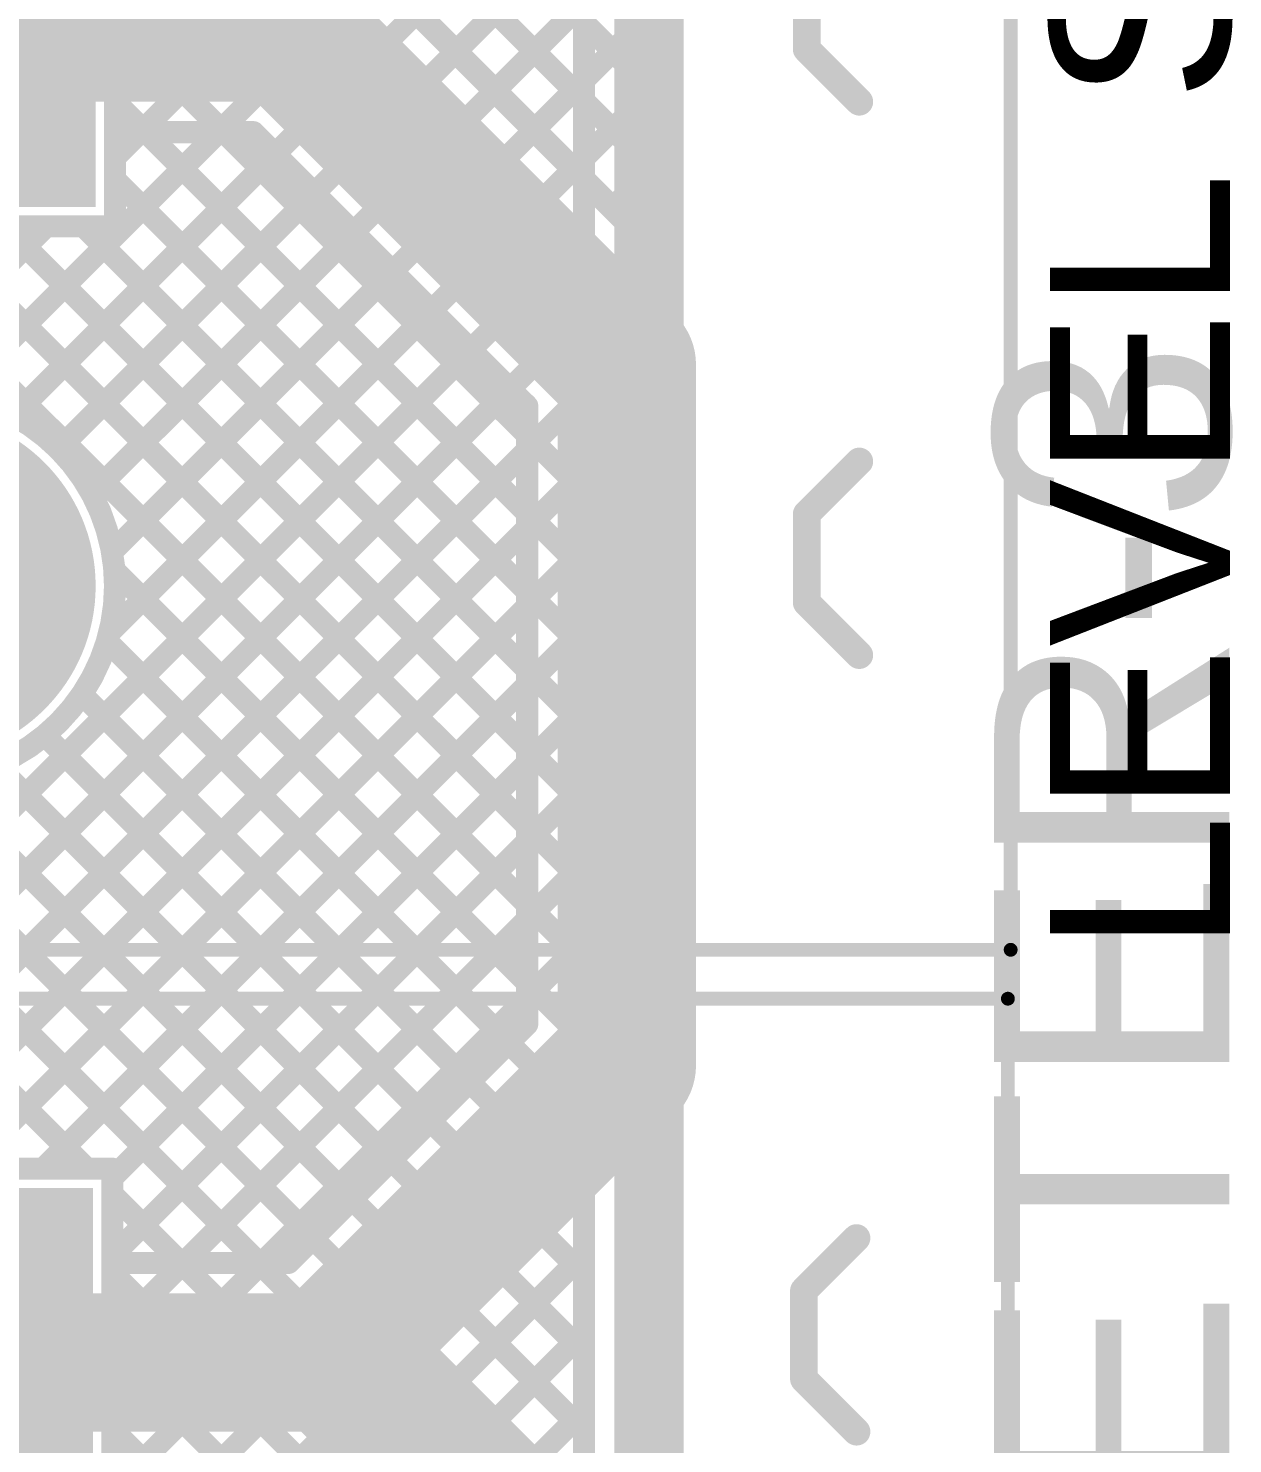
# Model space of a CAD drawing. Header units: millimetres. Extents: x 0 to 214, y 0 to 214.
# Drawn here: x 6.37 to 6.805, y 2.327 to 2.839 of the extents above; entities that cross this region are included whole.
import ezdxf

# ---------------------------------------------------------------- set-up
doc = ezdxf.new("R2010")
doc.units = ezdxf.units.MM
doc.header["$MEASUREMENT"] = 0
for name, color, linetype in [('BottomLayer', 5, 'Continuous'), ('BottomSolder', 6, 'Continuous'), ('MultiLayer', 9, 'Continuous'), ('PadHoleLayer', 156, 'Continuous'), ('TopLayer', 1, 'Continuous'), ('TopOverlay', 2, 'Continuous'), ('TopSolder', 216, 'Continuous')]:
    doc.layers.add(name, color=color, linetype=linetype)
doc.styles.add('Arial', font='', dxfattribs={"height": 0.2})
doc.styles.get('Arial').set_extended_font_data('Arial')

# ---------------------------------------------------------------- blocks, each defined once
blk = doc.blocks.new('TBP01R1_508_03BE_86')
at = {"layer": 'BottomLayer'}
blk.add_hatch(color=5, dxfattribs=at).paths.add_polyline_path([(-0.15906, 0.05906), (-0.04094, 0.05906), (-0.04094, -0.05906), (-0.15906, -0.05906)])
at = {"layer": 'BottomSolder'}
blk.add_hatch(color=6, dxfattribs=at).paths.add_polyline_path([(-0.16306, 0.06306), (-0.03694, 0.06306), (-0.03694, -0.06306), (-0.16306, -0.06306)])
at = {"layer": 'MultiLayer'}
blk.add_hatch(color=9, dxfattribs=at).paths.add_polyline_path([(-0.15906, 0.05906), (-0.04094, 0.05906), (-0.04094, -0.05906), (-0.15906, -0.05906)])
at = {"layer": 'TopLayer'}
blk.add_hatch(color=1, dxfattribs=at).paths.add_polyline_path([(-0.15906, 0.05906), (-0.04094, 0.05906), (-0.04094, -0.05906), (-0.15906, -0.05906)])
at = {"layer": 'TopSolder'}
blk.add_hatch(color=216, dxfattribs=at).paths.add_polyline_path([(-0.16306, 0.06306), (-0.03694, 0.06306), (-0.03694, -0.06306), (-0.16306, -0.06306)])
at = {"layer": 'TopOverlay'}
for points, const_width in [([(-0.2315, -0.07874), (-0.2315, 0.3937)], 0.005), ([(0.4315, 0.3937), (-0.2315, 0.3937)], 0.005), ([(-0.126, 0.32), (-0.145, 0.339)], 0.01), ([(-0.094, 0.32), (-0.075, 0.339)], 0.01), ([(-0.094, 0.32), (-0.126, 0.32)], 0.01)]:
    blk.add_lwpolyline(points, dxfattribs=dict(at, const_width=const_width))
for points, const_width in [([(-0.23275, 0.3937, 1), (-0.23025, 0.3937, 1)], 0.0025), ([(-0.23275, 0.3937, 1), (-0.23025, 0.3937, 1)], 0.0025), ([(-0.1475, 0.339, 1), (-0.1425, 0.339, 1)], 0.005), ([(-0.0775, 0.339, 1), (-0.0725, 0.339, 1)], 0.005), ([(-0.1285, 0.32, 1), (-0.1235, 0.32, 1)], 0.005), ([(-0.1285, 0.32, 1), (-0.1235, 0.32, 1)], 0.005), ([(-0.0965, 0.32, 1), (-0.0915, 0.32, 1)], 0.005), ([(-0.0965, 0.32, 1), (-0.0915, 0.32, 1)], 0.005)]:
    blk.add_lwpolyline(points, format="xyb", close=True, dxfattribs=dict(at, const_width=const_width))
blk = doc.blocks.new('TBP01R1_508_02BE_91')
at = {"layer": 'BottomLayer'}
blk.add_hatch(color=5, dxfattribs=at).paths.add_polyline_path([(-0.15906, 0.05906), (-0.04094, 0.05906), (-0.04094, -0.05906), (-0.15906, -0.05906)])
h = blk.add_hatch(color=5, dxfattribs=at)
edge = h.paths.add_edge_path()
edge.add_arc((0.1, 0), 0.05906, 0, 360)
at = {"layer": 'BottomSolder'}
blk.add_hatch(color=6, dxfattribs=at).paths.add_polyline_path([(-0.16306, 0.06306), (-0.03694, 0.06306), (-0.03694, -0.06306), (-0.16306, -0.06306)])
h = blk.add_hatch(color=6, dxfattribs=at)
edge = h.paths.add_edge_path()
edge.add_arc((0.1, 0), 0.06306, 0, 360)
at = {"layer": 'MultiLayer'}
blk.add_hatch(color=9, dxfattribs=at).paths.add_polyline_path([(-0.15906, 0.05906), (-0.04094, 0.05906), (-0.04094, -0.05906), (-0.15906, -0.05906)])
h = blk.add_hatch(color=9, dxfattribs=at)
edge = h.paths.add_edge_path()
edge.add_arc((0.1, 0), 0.05906, 0, 360)
at = {"layer": 'PadHoleLayer'}
h = blk.add_hatch(color=156, dxfattribs=at)
edge = h.paths.add_edge_path()
edge.add_arc((-0.1, 0), 0.03346, 0, 360)
h = blk.add_hatch(color=156, dxfattribs=at)
edge = h.paths.add_edge_path()
edge.add_arc((0.1, 0), 0.03346, 0, 360)
at = {"layer": 'TopLayer'}
blk.add_hatch(color=1, dxfattribs=at).paths.add_polyline_path([(-0.15906, 0.05906), (-0.04094, 0.05906), (-0.04094, -0.05906), (-0.15906, -0.05906)])
h = blk.add_hatch(color=1, dxfattribs=at)
edge = h.paths.add_edge_path()
edge.add_arc((0.1, 0), 0.05906, 0, 360)
at = {"layer": 'TopSolder'}
blk.add_hatch(color=216, dxfattribs=at).paths.add_polyline_path([(-0.16306, 0.06306), (-0.03694, 0.06306), (-0.03694, -0.06306), (-0.16306, -0.06306)])
h = blk.add_hatch(color=216, dxfattribs=at)
edge = h.paths.add_edge_path()
edge.add_arc((0.1, 0), 0.06306, 0, 360)
at = {"layer": 'TopOverlay'}
for points, const_width in [([(0.2315, 0.3937), (-0.2315, 0.3937)], 0.005), ([(-0.2315, -0.07874), (-0.2315, 0.3937)], 0.005), ([(0.2315, -0.07874), (0.2315, 0.3937)], 0.005), ([(-0.126, 0.32), (-0.145, 0.339)], 0.01), ([(-0.094, 0.32), (-0.075, 0.339)], 0.01), ([(0.074, 0.32), (0.055, 0.339)], 0.01), ([(0.074, 0.32), (0.055, 0.339)], 0.01), ([(0.106, 0.32), (0.125, 0.339)], 0.01), ([(0.106, 0.32), (0.125, 0.339)], 0.01), ([(-0.094, 0.32), (-0.126, 0.32)], 0.01), ([(0.106, 0.32), (0.074, 0.32)], 0.01), ([(0.106, 0.32), (0.074, 0.32)], 0.01), ([(0.2315, -0.07874), (-0.2315, -0.07874)], 0.005)]:
    blk.add_lwpolyline(points, dxfattribs=dict(at, const_width=const_width))
for points, const_width in [([(-0.23275, 0.3937, 1), (-0.23025, 0.3937, 1)], 0.0025), ([(-0.23275, 0.3937, 1), (-0.23025, 0.3937, 1)], 0.0025), ([(0.23025, 0.3937, 1), (0.23275, 0.3937, 1)], 0.0025), ([(0.23025, 0.3937, 1), (0.23275, 0.3937, 1)], 0.0025), ([(-0.1475, 0.339, 1), (-0.1425, 0.339, 1)], 0.005), ([(-0.0775, 0.339, 1), (-0.0725, 0.339, 1)], 0.005), ([(0.0525, 0.339, 1), (0.0575, 0.339, 1)], 0.005), ([(0.0525, 0.339, 1), (0.0575, 0.339, 1)], 0.005), ([(0.1225, 0.339, 1), (0.1275, 0.339, 1)], 0.005), ([(0.1225, 0.339, 1), (0.1275, 0.339, 1)], 0.005), ([(-0.1285, 0.32, 1), (-0.1235, 0.32, 1)], 0.005), ([(-0.1285, 0.32, 1), (-0.1235, 0.32, 1)], 0.005), ([(-0.0965, 0.32, 1), (-0.0915, 0.32, 1)], 0.005), ([(-0.0965, 0.32, 1), (-0.0915, 0.32, 1)], 0.005), ([(0.0715, 0.32, 1), (0.0765, 0.32, 1)], 0.005), ([(0.0715, 0.32, 1), (0.0765, 0.32, 1)], 0.005), ([(0.0715, 0.32, 1), (0.0765, 0.32, 1)], 0.005), ([(0.0715, 0.32, 1), (0.0765, 0.32, 1)], 0.005), ([(0.1035, 0.32, 1), (0.1085, 0.32, 1)], 0.005), ([(0.1035, 0.32, 1), (0.1085, 0.32, 1)], 0.005), ([(0.1035, 0.32, 1), (0.1085, 0.32, 1)], 0.005), ([(0.1035, 0.32, 1), (0.1085, 0.32, 1)], 0.005), ([(-0.10306, -0.067, 1), (-0.11094, -0.067, 1)], 0.00787), ([(-0.11291, -0.067, 1), (-0.10897, -0.067, 1)], 0.00394), ([(-0.10503, -0.067, 1), (-0.10109, -0.067, 1)], 0.00394), ([(-0.23275, -0.07874, 1), (-0.23025, -0.07874, 1)], 0.0025), ([(-0.23275, -0.07874, 1), (-0.23025, -0.07874, 1)], 0.0025), ([(0.23025, -0.07874, 1), (0.23275, -0.07874, 1)], 0.0025), ([(0.23025, -0.07874, 1), (0.23275, -0.07874, 1)], 0.0025)]:
    blk.add_lwpolyline(points, format="xyb", close=True, dxfattribs=dict(at, const_width=const_width))

msp = doc.modelspace()

# ---------------------------------------------------------------- linework, layer by layer
at = {"layer": 'BottomLayer'}
for points, const_width in [([(6.589, 3.35353), (6.589, 2.76491)], 0.008), ([(6.13144, 3.27975), (6.589, 2.82219)], 0.008), ([(6.1173, 3.2656), (6.589, 2.79391)], 0.008), ([(6.10316, 3.25146), (6.589, 2.76562)], 0.008), ([(6.52401, 2.82991), (6.589, 2.8949)], 0.008), ([(6.53815, 2.81576), (6.589, 2.86661)], 0.008), ([(6.4915, 2.86241), (6.589, 2.76491)], 0.008), ([(6.331, 2.837), (6.466, 2.837)], 0.05), ([(6.466, 2.837), (6.586, 2.717)], 0.05), ([(6.55229, 2.80162), (6.589, 2.83833)], 0.008), ([(6.0305, 2.815), (6.45317, 2.39233)], 0.008), ([(6.56643, 2.78748), (6.589, 2.81005)], 0.008), ([(6.34347, 2.70594), (6.43853, 2.801)], 0.008), ([(6.40106, 2.76694), (6.40106, 2.801)], 0.008), ([(6.40106, 2.801), (6.45109, 2.801)], 0.008), ([(6.40106, 2.79181), (6.41025, 2.801)], 0.008), ([(6.4122, 2.801), (6.55, 2.6632)], 0.008), ([(6.44048, 2.801), (6.55, 2.69148)], 0.008), ([(6.45109, 2.801), (6.55, 2.70209)], 0.008), ([(6.3644, 2.69858), (6.45895, 2.79314)], 0.008), ([(6.0305, 2.78672), (6.39083, 2.42639)], 0.008), ([(6.38059, 2.68649), (6.47309, 2.77899)], 0.008), ([(6.40106, 2.78386), (6.55, 2.63492)], 0.008), ([(6.58057, 2.77334), (6.589, 2.78176)], 0.008), ([(6.26094, 2.76694), (6.40106, 2.76694)], 0.008), ([(6.30483, 2.76694), (6.55, 2.52178)], 0.008), ([(6.31428, 2.70503), (6.37619, 2.76694)], 0.008), ([(6.33312, 2.76694), (6.55, 2.55006)], 0.008), ([(6.3614, 2.76694), (6.55, 2.57835)], 0.008), ([(6.38969, 2.76694), (6.55, 2.60663)], 0.008), ([(6.39265, 2.67027), (6.48724, 2.76485)], 0.008), ([(6.39997, 2.6493), (6.50138, 2.75071)], 0.008), ([(6.586, 2.46367), (6.586, 2.717)], 0.05), ([(6.39896, 2.62001), (6.51552, 2.73657)], 0.008), ([(6.0255, 2.21826), (6.52966, 2.72243)], 0.008), ([(6.26191, 2.42639), (6.54381, 2.70828)], 0.008), ([(6.55, 2.47858), (6.55, 2.70209)], 0.008), ([(6.29019, 2.42639), (6.55, 2.68619)], 0.008), ([(6.31848, 2.42639), (6.55, 2.65791)], 0.008), ([(6.40083, 2.64267), (6.55, 2.49349)], 0.008), ([(6.34676, 2.42639), (6.55, 2.62962)], 0.008), ([(6.39816, 2.61705), (6.54332, 2.47189)], 0.008), ([(6.37505, 2.42639), (6.55, 2.60134)], 0.008), ([(6.38909, 2.59784), (6.52917, 2.45775)], 0.008), ([(6.37564, 2.58301), (6.51503, 2.44361)], 0.008), ([(6.29922, 2.57457), (6.4726, 2.40118)], 0.008), ([(6.358, 2.57236), (6.50089, 2.42947)], 0.008), ([(6.40006, 2.42311), (6.55, 2.57306)], 0.008), ([(6.33501, 2.56706), (6.48675, 2.41533)], 0.008), ([(6.40006, 2.39483), (6.55, 2.54477)], 0.008), ([(6.42585, 2.39233), (6.55, 2.51649)], 0.008), ([(6.45413, 2.39233), (6.55, 2.4882)], 0.008), ([(6.47867, 2.35633), (6.586, 2.46367)], 0.05), ([(6.46376, 2.39233), (6.55, 2.47858)], 0.008), ([(6.25994, 2.42639), (6.40006, 2.42639)], 0.008), ([(6.40006, 2.39233), (6.40006, 2.42639)], 0.008), ([(6.40006, 2.41716), (6.42489, 2.39233)], 0.008), ([(6.40006, 2.39233), (6.46376, 2.39233)], 0.008), ([(6.33, 2.35633), (6.47867, 2.35633)], 0.05), ([(6.47867, 2.35633), (6.585, 2.25)], 0.05)]:
    msp.add_lwpolyline(points, dxfattribs=dict(at, const_width=const_width))
for points, const_width in [([(6.4535, 2.837, 1), (6.4785, 2.837, 1)], 0.025), ([(6.4535, 2.837, 1), (6.4785, 2.837, 1)], 0.025), ([(6.587, 2.83833, 1), (6.591, 2.83833, 1)], 0.004), ([(6.52201, 2.82991, 1), (6.52601, 2.82991, 1)], 0.004), ([(6.587, 2.82219, 1), (6.591, 2.82219, 1)], 0.004), ([(6.53615, 2.81576, 1), (6.54015, 2.81576, 1)], 0.004), ([(6.587, 2.81005, 1), (6.591, 2.81005, 1)], 0.004), ([(6.39906, 2.801, 1), (6.40306, 2.801, 1)], 0.004), ([(6.39906, 2.801, 1), (6.40306, 2.801, 1)], 0.004), ([(6.40825, 2.801, 1), (6.41225, 2.801, 1)], 0.004), ([(6.4102, 2.801, 1), (6.4142, 2.801, 1)], 0.004), ([(6.43653, 2.801, 1), (6.44053, 2.801, 1)], 0.004), ([(6.43848, 2.801, 1), (6.44248, 2.801, 1)], 0.004), ([(6.44909, 2.801, 1), (6.45309, 2.801, 1)], 0.004), ([(6.44909, 2.801, 1), (6.45309, 2.801, 1)], 0.004), ([(6.55029, 2.80162, 1), (6.55429, 2.80162, 1)], 0.004), ([(6.39906, 2.79181, 1), (6.40306, 2.79181, 1)], 0.004), ([(6.45695, 2.79314, 1), (6.46095, 2.79314, 1)], 0.004), ([(6.587, 2.79391, 1), (6.591, 2.79391, 1)], 0.004), ([(6.56443, 2.78748, 1), (6.56843, 2.78748, 1)], 0.004), ([(6.39906, 2.78386, 1), (6.40306, 2.78386, 1)], 0.004), ([(6.47109, 2.77899, 1), (6.47509, 2.77899, 1)], 0.004), ([(6.587, 2.78176, 1), (6.591, 2.78176, 1)], 0.004), ([(6.57857, 2.77334, 1), (6.58257, 2.77334, 1)], 0.004), ([(6.37419, 2.76694, 1), (6.37819, 2.76694, 1)], 0.004), ([(6.38769, 2.76694, 1), (6.39169, 2.76694, 1)], 0.004), ([(6.39906, 2.76694, 1), (6.40306, 2.76694, 1)], 0.004), ([(6.39906, 2.76694, 1), (6.40306, 2.76694, 1)], 0.004), ([(6.48524, 2.76485, 1), (6.48924, 2.76485, 1)], 0.004), ([(6.587, 2.76562, 1), (6.591, 2.76562, 1)], 0.004), ([(6.587, 2.76491, 1), (6.591, 2.76491, 1)], 0.004), ([(6.587, 2.76491, 1), (6.591, 2.76491, 1)], 0.004), ([(6.49938, 2.75071, 1), (6.50338, 2.75071, 1)], 0.004), ([(6.5735, 2.717, 1), (6.5985, 2.717, 1)], 0.025), ([(6.5735, 2.717, 1), (6.5985, 2.717, 1)], 0.025), ([(6.51352, 2.73657, 1), (6.51752, 2.73657, 1)], 0.004), ([(6.52766, 2.72243, 1), (6.53166, 2.72243, 1)], 0.004), ([(6.54181, 2.70828, 1), (6.54581, 2.70828, 1)], 0.004), ([(6.40106, 2.637, 1), (6.26094, 2.637, 1)], 0.008), ([(6.548, 2.70209, 1), (6.552, 2.70209, 1)], 0.004), ([(6.548, 2.70209, 1), (6.552, 2.70209, 1)], 0.004), ([(6.548, 2.69148, 1), (6.552, 2.69148, 1)], 0.004), ([(6.37859, 2.68649, 1), (6.38259, 2.68649, 1)], 0.004), ([(6.548, 2.68619, 1), (6.552, 2.68619, 1)], 0.004), ([(6.39065, 2.67027, 1), (6.39465, 2.67027, 1)], 0.004), ([(6.548, 2.6632, 1), (6.552, 2.6632, 1)], 0.004), ([(6.548, 2.65791, 1), (6.552, 2.65791, 1)], 0.004), ([(6.39797, 2.6493, 1), (6.40197, 2.6493, 1)], 0.004), ([(6.39883, 2.64267, 1), (6.40283, 2.64267, 1)], 0.004), ([(6.39906, 2.637, 1), (6.40306, 2.637, 1)], 0.004), ([(6.548, 2.63492, 1), (6.552, 2.63492, 1)], 0.004), ([(6.548, 2.62962, 1), (6.552, 2.62962, 1)], 0.004), ([(6.39616, 2.61705, 1), (6.40016, 2.61705, 1)], 0.004), ([(6.39696, 2.62001, 1), (6.40096, 2.62001, 1)], 0.004), ([(6.548, 2.60663, 1), (6.552, 2.60663, 1)], 0.004), ([(6.548, 2.60134, 1), (6.552, 2.60134, 1)], 0.004), ([(6.38709, 2.59784, 1), (6.39109, 2.59784, 1)], 0.004), ([(6.37364, 2.58301, 1), (6.37764, 2.58301, 1)], 0.004), ([(6.548, 2.57835, 1), (6.552, 2.57835, 1)], 0.004), ([(6.548, 2.57306, 1), (6.552, 2.57306, 1)], 0.004), ([(6.548, 2.55006, 1), (6.552, 2.55006, 1)], 0.004), ([(6.548, 2.54477, 1), (6.552, 2.54477, 1)], 0.004), ([(6.548, 2.52178, 1), (6.552, 2.52178, 1)], 0.004), ([(6.548, 2.51649, 1), (6.552, 2.51649, 1)], 0.004), ([(6.548, 2.49349, 1), (6.552, 2.49349, 1)], 0.004), ([(6.548, 2.4882, 1), (6.552, 2.4882, 1)], 0.004), ([(6.5735, 2.46367, 1), (6.5985, 2.46367, 1)], 0.025), ([(6.5735, 2.46367, 1), (6.5985, 2.46367, 1)], 0.025), ([(6.548, 2.47858, 1), (6.552, 2.47858, 1)], 0.004), ([(6.548, 2.47858, 1), (6.552, 2.47858, 1)], 0.004), ([(6.54132, 2.47189, 1), (6.54532, 2.47189, 1)], 0.004), ([(6.52717, 2.45775, 1), (6.53117, 2.45775, 1)], 0.004), ([(6.51303, 2.44361, 1), (6.51703, 2.44361, 1)], 0.004), ([(6.37305, 2.42639, 1), (6.37705, 2.42639, 1)], 0.004), ([(6.38883, 2.42639, 1), (6.39283, 2.42639, 1)], 0.004), ([(6.39806, 2.42639, 1), (6.40206, 2.42639, 1)], 0.004), ([(6.39806, 2.42639, 1), (6.40206, 2.42639, 1)], 0.004), ([(6.49889, 2.42947, 1), (6.50289, 2.42947, 1)], 0.004), ([(6.39806, 2.42311, 1), (6.40206, 2.42311, 1)], 0.004), ([(6.39806, 2.41716, 1), (6.40206, 2.41716, 1)], 0.004), ([(6.48475, 2.41533, 1), (6.48875, 2.41533, 1)], 0.004), ([(6.4706, 2.40118, 1), (6.47461, 2.40118, 1)], 0.004), ([(6.39806, 2.39483, 1), (6.40206, 2.39483, 1)], 0.004), ([(6.39806, 2.39233, 1), (6.40206, 2.39233, 1)], 0.004), ([(6.39806, 2.39233, 1), (6.40206, 2.39233, 1)], 0.004), ([(6.42289, 2.39233, 1), (6.42689, 2.39233, 1)], 0.004), ([(6.42385, 2.39233, 1), (6.42785, 2.39233, 1)], 0.004), ([(6.45117, 2.39233, 1), (6.45517, 2.39233, 1)], 0.004), ([(6.45213, 2.39233, 1), (6.45613, 2.39233, 1)], 0.004), ([(6.46176, 2.39233, 1), (6.46576, 2.39233, 1)], 0.004), ([(6.46176, 2.39233, 1), (6.46576, 2.39233, 1)], 0.004), ([(6.46617, 2.35633, 1), (6.49117, 2.35633, 1)], 0.025), ([(6.46617, 2.35633, 1), (6.49117, 2.35633, 1)], 0.025), ([(6.46617, 2.35633, 1), (6.49117, 2.35633, 1)], 0.025)]:
    msp.add_lwpolyline(points, format="xyb", close=True, dxfattribs=dict(at, const_width=const_width))
at = {"layer": 'TopLayer'}
for points, const_width in [([(6.594, 2.147), (6.594, 3.353)], 0.025), ([(6.04623, 3.30839), (6.5705, 2.78412)], 0.008), ([(6.5705, 2.15673), (6.5705, 3.299)], 0.008), ([(6.03209, 3.29425), (6.5705, 2.75584)], 0.008), ([(6.39291, 2.99), (6.5705, 2.81241)], 0.008), ([(6.40106, 2.82009), (6.5705, 2.98954)], 0.008), ([(6.42119, 2.99), (6.5705, 2.84069)], 0.008), ([(6.40106, 2.79181), (6.5705, 2.96125)], 0.008), ([(6.34347, 2.70594), (6.5705, 2.93297)], 0.008), ([(6.40106, 2.76694), (6.40106, 2.90705)], 0.008), ([(6.3644, 2.69858), (6.5705, 2.90468)], 0.008), ([(6.40106, 2.897), (6.5705, 2.72755)], 0.008), ([(6.38059, 2.68649), (6.5705, 2.8764)], 0.008), ([(6.40106, 2.86871), (6.5705, 2.69927)], 0.008), ([(6.39265, 2.67027), (6.5705, 2.84811)], 0.008), ([(6.40106, 2.84043), (6.5705, 2.67098)], 0.008), ([(6.39997, 2.6493), (6.5705, 2.81983)], 0.008), ([(6.40106, 2.81214), (6.5705, 2.6427)], 0.008), ([(6.39896, 2.62001), (6.5705, 2.79155)], 0.008), ([(6.40106, 2.78386), (6.5705, 2.61442)], 0.008), ([(6.26094, 2.76694), (6.40106, 2.76694)], 0.008), ([(6.30483, 2.76694), (6.5705, 2.50128)], 0.008), ([(6.31428, 2.70503), (6.37619, 2.76694)], 0.008), ([(6.33312, 2.76694), (6.5705, 2.52956)], 0.008), ([(6.3614, 2.76694), (6.5705, 2.55785)], 0.008), ([(6.38969, 2.76694), (6.5705, 2.58613)], 0.008), ([(6.20224, 2.395), (6.5705, 2.76326)], 0.008), ([(6.26191, 2.42639), (6.5705, 2.73498)], 0.008), ([(6.29019, 2.42639), (6.5705, 2.70669)], 0.008), ([(6.31848, 2.42639), (6.5705, 2.67841)], 0.008), ([(6.34676, 2.42639), (6.5705, 2.65012)], 0.008), ([(6.40083, 2.64267), (6.5705, 2.47299)], 0.008), ([(6.37505, 2.42639), (6.5705, 2.62184)], 0.008), ([(6.39816, 2.61705), (6.5705, 2.44471)], 0.008), ([(6.20872, 2.6085), (6.39083, 2.42639)], 0.008), ([(6.237, 2.6085), (6.5705, 2.275)], 0.008), ([(6.38909, 2.59784), (6.5705, 2.41643)], 0.008), ([(6.40006, 2.42311), (6.5705, 2.59356)], 0.008), ([(6.37564, 2.58301), (6.5705, 2.38814)], 0.008), ([(6.29922, 2.57457), (6.5705, 2.30329)], 0.008), ([(6.358, 2.57236), (6.5705, 2.35986)], 0.008), ([(6.33501, 2.56706), (6.5705, 2.33157)], 0.008), ([(6.40006, 2.39483), (6.5705, 2.56527)], 0.008), ([(6.40006, 2.36654), (6.5705, 2.53699)], 0.008), ([(6.40006, 2.33826), (6.5705, 2.5087)], 0.008), ([(6.40006, 2.30997), (6.5705, 2.48042)], 0.008), ([(6.34345, 2.22508), (6.5705, 2.45213)], 0.008), ([(6.25994, 2.42639), (6.40006, 2.42639)], 0.008), ([(6.40006, 2.28628), (6.40006, 2.42639)], 0.008), ([(6.36415, 2.2175), (6.5705, 2.42385)], 0.008), ([(6.40006, 2.41716), (6.5705, 2.24672)], 0.008), ([(6.38017, 2.20523), (6.5705, 2.39557)], 0.008), ([(6.40006, 2.38888), (6.5705, 2.21844)], 0.008), ([(6.39206, 2.18884), (6.5705, 2.36728)], 0.008), ([(6.40006, 2.3606), (6.5705, 2.19015)], 0.008), ([(6.39914, 2.16764), (6.5705, 2.339)], 0.008), ([(6.40006, 2.33231), (6.5705, 2.16187)], 0.008)]:
    msp.add_lwpolyline(points, dxfattribs=dict(at, const_width=const_width))
at = {"layer": 'TopLayer', "const_width": 0.004}
for points in [[(6.39906, 2.84043, 1), (6.40306, 2.84043, 1)], [(6.5685, 2.84069, 1), (6.5725, 2.84069, 1)], [(6.39906, 2.82009, 1), (6.40306, 2.82009, 1)], [(6.5685, 2.81983, 1), (6.5725, 2.81983, 1)], [(6.39906, 2.81214, 1), (6.40306, 2.81214, 1)], [(6.5685, 2.81241, 1), (6.5725, 2.81241, 1)], [(6.39906, 2.79181, 1), (6.40306, 2.79181, 1)], [(6.5685, 2.79155, 1), (6.5725, 2.79155, 1)], [(6.5685, 2.78412, 1), (6.5725, 2.78412, 1)], [(6.39906, 2.78386, 1), (6.40306, 2.78386, 1)], [(6.37419, 2.76694, 1), (6.37819, 2.76694, 1)], [(6.38769, 2.76694, 1), (6.39169, 2.76694, 1)], [(6.39906, 2.76694, 1), (6.40306, 2.76694, 1)], [(6.39906, 2.76694, 1), (6.40306, 2.76694, 1)], [(6.5685, 2.76326, 1), (6.5725, 2.76326, 1)], [(6.5685, 2.75584, 1), (6.5725, 2.75584, 1)], [(6.5685, 2.73498, 1), (6.5725, 2.73498, 1)], [(6.5685, 2.72755, 1), (6.5725, 2.72755, 1)], [(6.5685, 2.70669, 1), (6.5725, 2.70669, 1)], [(6.5685, 2.69927, 1), (6.5725, 2.69927, 1)], [(6.37859, 2.68649, 1), (6.38259, 2.68649, 1)], [(6.5685, 2.67841, 1), (6.5725, 2.67841, 1)], [(6.39065, 2.67027, 1), (6.39465, 2.67027, 1)], [(6.5685, 2.67098, 1), (6.5725, 2.67098, 1)], [(6.39797, 2.6493, 1), (6.40197, 2.6493, 1)], [(6.5685, 2.65012, 1), (6.5725, 2.65012, 1)], [(6.39883, 2.64267, 1), (6.40283, 2.64267, 1)], [(6.5685, 2.6427, 1), (6.5725, 2.6427, 1)], [(6.39906, 2.637, 1), (6.40306, 2.637, 1)], [(6.39906, 2.637, 1), (6.40306, 2.637, 1)], [(6.5685, 2.62184, 1), (6.5725, 2.62184, 1)], [(6.39616, 2.61705, 1), (6.40016, 2.61705, 1)], [(6.39696, 2.62001, 1), (6.40096, 2.62001, 1)], [(6.5685, 2.61442, 1), (6.5725, 2.61442, 1)], [(6.38709, 2.59784, 1), (6.39109, 2.59784, 1)], [(6.5685, 2.59356, 1), (6.5725, 2.59356, 1)], [(6.5685, 2.58613, 1), (6.5725, 2.58613, 1)], [(6.37364, 2.58301, 1), (6.37764, 2.58301, 1)], [(6.5685, 2.56527, 1), (6.5725, 2.56527, 1)], [(6.5685, 2.55785, 1), (6.5725, 2.55785, 1)], [(6.5685, 2.53699, 1), (6.5725, 2.53699, 1)], [(6.5685, 2.52956, 1), (6.5725, 2.52956, 1)], [(6.5685, 2.5087, 1), (6.5725, 2.5087, 1)], [(6.5685, 2.50128, 1), (6.5725, 2.50128, 1)], [(6.5685, 2.48042, 1), (6.5725, 2.48042, 1)], [(6.5685, 2.47299, 1), (6.5725, 2.47299, 1)], [(6.5685, 2.45213, 1), (6.5725, 2.45213, 1)], [(6.5685, 2.44471, 1), (6.5725, 2.44471, 1)], [(6.37305, 2.42639, 1), (6.37705, 2.42639, 1)], [(6.38883, 2.42639, 1), (6.39283, 2.42639, 1)], [(6.39806, 2.42639, 1), (6.40206, 2.42639, 1)], [(6.39806, 2.42639, 1), (6.40206, 2.42639, 1)], [(6.39806, 2.42311, 1), (6.40206, 2.42311, 1)], [(6.5685, 2.42385, 1), (6.5725, 2.42385, 1)], [(6.39806, 2.41716, 1), (6.40206, 2.41716, 1)], [(6.5685, 2.41643, 1), (6.5725, 2.41643, 1)], [(6.5685, 2.39557, 1), (6.5725, 2.39557, 1)], [(6.39806, 2.39483, 1), (6.40206, 2.39483, 1)], [(6.39806, 2.38888, 1), (6.40206, 2.38888, 1)], [(6.5685, 2.38814, 1), (6.5725, 2.38814, 1)], [(6.39806, 2.36654, 1), (6.40206, 2.36654, 1)], [(6.5685, 2.36728, 1), (6.5725, 2.36728, 1)], [(6.39806, 2.3606, 1), (6.40206, 2.3606, 1)], [(6.5685, 2.35986, 1), (6.5725, 2.35986, 1)], [(6.5685, 2.339, 1), (6.5725, 2.339, 1)], [(6.39806, 2.33826, 1), (6.40206, 2.33826, 1)], [(6.39806, 2.33231, 1), (6.40206, 2.33231, 1)], [(6.5685, 2.33157, 1), (6.5725, 2.33157, 1)]]:
    msp.add_lwpolyline(points, format="xyb", close=True, dxfattribs=at)
at = {"layer": 'TopLayer', "const_width": 0.008}
for points in [[(6.267, 2.6655, -0.809745), (6.40106, 2.637)], [(6.40106, 2.637, -0.809745), (6.267, 2.6085)]]:
    msp.add_lwpolyline(points, format="xyb", dxfattribs=at)

# ---------------------------------------------------------------- block references
at = {"rotation": 270}
for name, p in [('TBP01R1_508_02BE_91', (6.331, 2.737)), ('TBP01R1_508_03BE_86', (6.33, 2.25633))]:
    msp.add_blockref(name, p, dxfattribs=at)

# ---------------------------------------------------------------- texts
at = {"layer": 'TopOverlay', "style": 'Arial'}
for s, height, p in [('LEVEL SENSOR', 0.065, (6.80396, 2.504)), ('FLOW METER-3', 0.085, (6.80372, 1.82867))]:
    msp.add_text(s, height=height, rotation=90, dxfattribs=at).set_placement(p)

doc.saveas('drawing.dxf')
